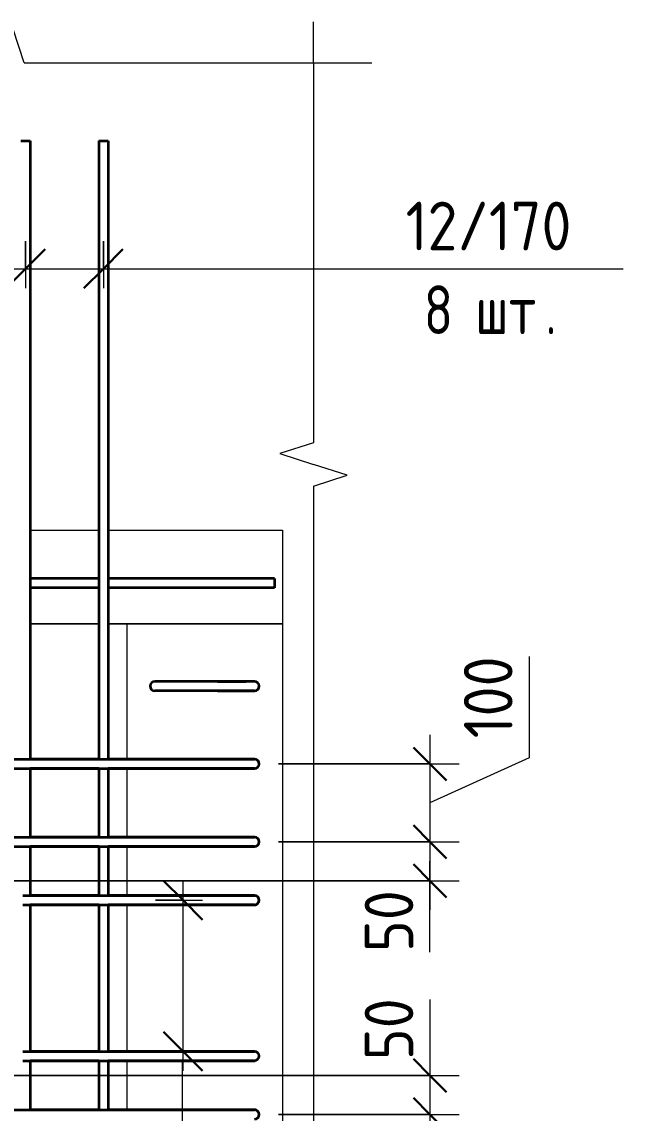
# Model space of a CAD drawing. Header units: millimetres. Extents: x 30199 to 68228, y -5153 to 33546.
# Drawn here: x 67455 to 68228, y 702 to 2103 of the extents above; entities that cross this region are included whole.
import ezdxf

# ---------------------------------------------------------------- set-up
doc = ezdxf.new("R2010")
doc.units = ezdxf.units.MM
for name, color, linetype, lineweight in [('AA_Dim', 7, 'Continuous', 9), ('AA_Dim-25', 7, 'Continuous', 9), ('AA_Oformlenie', 7, 'Continuous', 9), ('AA_Vinoska', 7, 'Continuous', 9), ('AF_Perekritie_Опалубка', 253, 'Continuous', 20), ('AF_Stena_Опалубка', 253, 'Continuous', 20), ('KR_Armatura_Tonkie', 7, 'Continuous', 20)]:
    doc.layers.add(name, color=color, linetype=linetype, lineweight=lineweight)
doc.styles.add('ISOCPEUR_1', font='isocpeur.TTF', dxfattribs={"width": 0.9, "height": 62.5})
doc.styles.add('ISOCPEUR_8', font='isocpeur.TTF', dxfattribs={"width": 0.8, "height": 62.5})
doc.dimstyles.new('00_Точн_3_знака__прозр__1', dxfattribs={"dimscale": 304.8, "dimtxt": 62.672186, "dimasz": 0.139436, "dimexe": 0.123031, "dimexo": 0.082021, "dimgap": 0.008202, "dimtad": 1, "dimdec": 3, "dimrnd": 0.001, "dimdsep": 46, "dimtxsty": 'ISOCPEUR_1', "dimblk1": 'OBLIQUE', "dimblk2": 'OBLIQUE', "dimsah": 1, "dimcen": 0.09, "dimdle": 0.123031, "dimazin": 0, "dimtfac": 1, "dimtdec": 4, "dimtix": 1, "dimtmove": 1, "dimatfit": 3, "dimfxl": 1, "dimtvp": 1, "dimtolj": 1, "dimtzin": 0, "dimlwd": 18, "dimlwe": 18, "dimarcsym": 2})
doc.dimstyles.new('10_Раскладка_арматуры_с_засечками_1', dxfattribs={"dimscale": 304.8, "dimtxt": 0.18, "dimasz": 0.164042, "dimexe": 0.082021, "dimexo": 0, "dimgap": 0, "dimtad": 1, "dimdec": 3, "dimrnd": 0.001, "dimdsep": 46, "dimtxsty": 'ISOCPEUR_8', "dimblk1": 'OBLIQUE', "dimblk2": 'OBLIQUE', "dimsah": 1, "dimcen": 0.09, "dimdle": 0.082021, "dimazin": 0, "dimtfac": 1, "dimtdec": 4, "dimtix": 1, "dimtmove": 0, "dimatfit": 3, "dimfxl": 1, "dimtvp": 1, "dimtolj": 1, "dimtzin": 0, "dimlwd": 18, "dimlwe": 18, "dimarcsym": 2})

# ---------------------------------------------------------------- blocks, each defined once
blk = doc.blocks.new('011_Прямоугольник обрыва _ЭлУзла_ - 011_Прямоугольник обрыва _ЭлУзла_-4149811-Схема обрамления отверстия в стене')
at = {"layer": 'AA_Oformlenie'}
for p, q in [((-31556.9, 2050.2), (-31185.1, 2050.2)), ((-31185.1, 2050.2), (-31185.1, 1562.7)), ((-31185.1, 1506.9), (-31185.1, 530.9))]:
    blk.add_line(p, q, dxfattribs=at)
blk = doc.blocks.new('DIMBLOCK99-Схема обрамления отверстия в стене')
at = {"layer": 'AA_Dim-25', "lineweight": 18}
for p, q in [((67979.3, 847.6), (67979.3, 744.6)), ((67979.3, 787.5), (67979.3, 700)), ((67434.7, 750), (68016.8, 750)), ((67979.3, 750), (67434.7, 750)), ((67979.3, 744.6), (67979.3, 725)), ((67784.7, 700), (68016.8, 700)), ((67979.3, 700), (67784.7, 700))]:
    blk.add_line(p, q, dxfattribs=at)
at = {"layer": 'AA_Dim-25', "lineweight": 30}
for p, q in [((67979.3, 750), (67958.1, 771.2)), ((67979.3, 750), (68000.6, 728.7)), ((67979.3, 700), (67958.1, 721.2)), ((67979.3, 700), (68000.6, 678.7))]:
    blk.add_line(p, q, dxfattribs=at)
at = {"layer": 'AA_Dim-25', "color": 0, "lineweight": 18, "insert": (67895.4, 769.6), "char_height": 62.5, "width": 93.654, "attachment_point": 1, "rotation": 90, "line_spacing_factor": 1.135194, "style": 'ISOCPEUR_1'}
blk.add_mtext('50', dxfattribs=at)
blk = doc.blocks.new('_Oblique')
at = {"color": 0, "linetype": 'ByBlock', "lineweight": -2}
blk.add_line((-0.5, -0.5), (0.5, 0.5), dxfattribs=at)
blk = doc.blocks.new('DIMBLOCK100-Схема обрамления отверстия в стене')
at = {"layer": 'AA_Dim-25', "lineweight": 30}
for p, q in [((67979.3, 700), (67958.1, 721.2)), ((67979.3, 700), (68000.6, 678.7)), ((67979.3, 600), (67958.1, 621.2)), ((67979.3, 600), (68000.6, 578.7))]:
    blk.add_line(p, q, dxfattribs=at)
at = {"layer": 'AA_Dim-25', "lineweight": 18}
for p, q in [((67784.7, 700), (68016.8, 700)), ((67979.3, 700), (67784.7, 700)), ((67979.3, 700), (67979.3, 562.5)), ((68106.8, 592.1), (67979.3, 650)), ((67784.7, 600), (68016.8, 600)), ((67979.3, 600), (67784.7, 600)), ((68106.8, 461.9), (68106.8, 592.1))]:
    blk.add_line(p, q, dxfattribs=at)
at = {"layer": 'AA_Dim-25', "color": 0, "lineweight": 18, "insert": (68022.9, 461.9), "char_height": 62.5, "width": 126.29, "attachment_point": 1, "rotation": 90, "line_spacing_factor": 1.135194, "style": 'ISOCPEUR_1'}
blk.add_mtext('100', dxfattribs=at)
blk = doc.blocks.new('DIMBLOCK101-Схема обрамления отверстия в стене')
at = {"layer": 'AA_Dim-25', "lineweight": 18}
for p, q in [((68106.8, 1288.1), (68106.8, 1157.9)), ((67979.3, 1187.5), (67979.3, 1050)), ((67784.7, 1150), (68016.8, 1150)), ((67979.3, 1150), (67784.7, 1150)), ((68106.8, 1157.9), (67979.3, 1100)), ((67784.7, 1050), (68016.8, 1050)), ((67979.3, 1050), (67784.7, 1050))]:
    blk.add_line(p, q, dxfattribs=at)
at = {"layer": 'AA_Dim-25', "lineweight": 30}
for p, q in [((67979.3, 1150), (67958.1, 1171.2)), ((67979.3, 1150), (68000.6, 1128.7)), ((67979.3, 1050), (67958.1, 1071.2)), ((67979.3, 1050), (68000.6, 1028.7))]:
    blk.add_line(p, q, dxfattribs=at)
at = {"layer": 'AA_Dim-25', "color": 0, "lineweight": 18, "insert": (68022.9, 1182.9), "char_height": 62.5, "width": 126.29, "attachment_point": 1, "rotation": 90, "line_spacing_factor": 1.135194, "style": 'ISOCPEUR_1'}
blk.add_mtext('100', dxfattribs=at)
blk = doc.blocks.new('DIMBLOCK102-Схема обрамления отверстия в стене')
at = {"layer": 'AA_Dim-25', "lineweight": 30}
for p, q in [((67979.3, 1050), (67958.1, 1071.2)), ((67979.3, 1050), (68000.6, 1028.7)), ((67979.3, 1000), (67958.1, 1021.2)), ((67979.3, 1000), (68000.6, 978.7))]:
    blk.add_line(p, q, dxfattribs=at)
at = {"layer": 'AA_Dim-25', "lineweight": 18}
for p, q in [((67784.7, 1050), (68016.8, 1050)), ((67979.3, 1050), (67784.7, 1050)), ((67979.3, 1050), (67979.3, 962.5)), ((67979.3, 1011.4), (67979.3, 1025)), ((67979.3, 908.4), (67979.3, 1011.4)), ((67434.7, 1000), (68016.8, 1000)), ((67979.3, 1000), (67434.7, 1000))]:
    blk.add_line(p, q, dxfattribs=at)
at = {"layer": 'AA_Dim-25', "color": 0, "lineweight": 18, "insert": (67895.4, 908.4), "char_height": 62.5, "width": 93.654, "attachment_point": 1, "rotation": 90, "line_spacing_factor": 1.135194, "style": 'ISOCPEUR_1'}
blk.add_mtext('50', dxfattribs=at)
blk = doc.blocks.new('DIMBLOCK107-Схема обрамления отверстия в стене')
at = {"layer": 'AA_Dim-25', "lineweight": 18}
for p, q in [((66559.7, 1821.1), (66559.7, 1760.8)), ((66559.7, 1785.8), (66559.7, 1821.1)), ((67459.7, 1821.1), (67459.7, 1760.8)), ((67459.7, 1785.8), (67459.7, 1821.1)), ((66559.7, 1785.8), (67459.7, 1785.8))]:
    blk.add_line(p, q, dxfattribs=at)
at = {"layer": 'AA_Dim-25', "lineweight": 30}
for p, q in [((66559.7, 1785.8), (66584.7, 1810.8)), ((67459.7, 1785.8), (67484.7, 1810.8)), ((66559.7, 1785.8), (66534.7, 1760.8)), ((67459.7, 1785.8), (67434.7, 1760.8))]:
    blk.add_line(p, q, dxfattribs=at)
blk = doc.blocks.new('DIMBLOCK108-Схема обрамления отверстия в стене')
at = {"layer": 'AA_Dim-25', "lineweight": 18}
for p, q in [((67459.7, 1821.1), (67459.7, 1760.8)), ((67459.7, 1785.8), (67459.7, 1821.1)), ((67559.7, 1821.1), (67559.7, 1760.8)), ((67559.7, 1785.8), (67559.7, 1821.1)), ((67459.7, 1785.8), (67584.7, 1785.8))]:
    blk.add_line(p, q, dxfattribs=at)
at = {"layer": 'AA_Dim-25', "lineweight": 30}
for p, q in [((67459.7, 1785.8), (67484.7, 1810.8)), ((67559.7, 1785.8), (67584.7, 1810.8)), ((67459.7, 1785.8), (67434.7, 1760.8)), ((67559.7, 1785.8), (67534.7, 1760.8))]:
    blk.add_line(p, q, dxfattribs=at)
blk = doc.blocks.new('042_М_Арматуры - Диам длина поз _ Комментарий-3662934-Схема обрамления отверстия в стене')
at = {"layer": 'AA_Vinoska'}
blk.add_line((-33274, 199.5), (-32924, 199.5), dxfattribs=at)
blk = doc.blocks.new('DIMBLOCK113-Схема обрамления отверстия в стене')
at = {"layer": 'AA_Dim-25', "lineweight": 30}
for p, q in [((67662, 975), (67637, 1000)), ((67662, 975), (67687, 950)), ((67662, 781), (67637, 806)), ((67662, 781), (67687, 756))]:
    blk.add_line(p, q, dxfattribs=at)
at = {"layer": 'AA_Dim-25', "lineweight": 18}
for p, q in [((67662, 756), (67662, 1000)), ((67626.7, 975), (67687, 975)), ((67662, 975), (67626.7, 975)), ((67626.7, 781), (67687, 781)), ((67662, 781), (67626.7, 781))]:
    blk.add_line(p, q, dxfattribs=at)

msp = doc.modelspace()

# ---------------------------------------------------------------- linework, layer by layer
at = {"layer": 'AA_Vinoska'}
for p, q in [((67829.7076, 2050.1675), (67829.7076, 2102.9072)), ((67457.862, 2050.1675), (67443.7848, 2093.4926)), ((67829.7076, 2050.1675), (67904.7076, 2050.1675)), ((67554.57, 1785.723), (67877.5505, 1785.723)), ((67829.7076, 1562.5127), (67786.3826, 1548.4355)), ((67786.3826, 1548.4355), (67829.7076, 1534.3583)), ((67873.0089, 1520.6083), (67829.7076, 1534.3583)), ((67829.7076, 1506.8583), (67873.0089, 1520.6083)), ((67660.9559, 767.3795), (67660.9559, 290.9848))]:
    msp.add_line(p, q, dxfattribs=at)
at = {"layer": 'AF_Perekritie_Опалубка'}
for p, q in [((67465.7076, 1450), (67553.7076, 1450)), ((67565.7076, 1450), (67789.7076, 1450)), ((67789.7076, 1450), (67789.7076, 1330)), ((67553.7076, 1330), (67465.7076, 1330)), ((67789.7076, 1330), (67565.7076, 1330))]:
    msp.add_line(p, q, dxfattribs=at)
at = {"layer": 'AF_Stena_Опалубка'}
for p, q in [((67553.7076, 1330), (67465.7076, 1330)), ((67465.7076, 1330), (67553.7076, 1330)), ((67589.7076, 1330), (67565.7076, 1330)), ((67565.7076, 1330), (67589.7076, 1330)), ((67589.7076, 1330), (67789.7076, 1330)), ((67589.7076, 1330), (67589.7076, 1155.9996)), ((67789.7076, 1330), (67789.7076, 517.8975)), ((67589.7076, 1143.9996), (67589.7076, 1055.9996)), ((67589.7076, 1043.9996), (67589.7076, 980.9996)), ((67589.7076, 968.9996), (67589.7076, 780.9996)), ((67589.7076, 768.9996), (67589.7076, 706))]:
    msp.add_line(p, q, dxfattribs=at)
at = {"layer": 'KR_Armatura_Tonkie', "lineweight": 35}
for p, q in [((67453.7076, 1950), (67465.7076, 1950)), ((67453.7076, 1950), (67465.7076, 1950)), ((67465.7076, 1950), (67465.7076, 1155.9996)), ((67465.7076, 1950), (67465.7076, 1388)), ((67553.7076, 1950), (67553.7076, 1155.9996)), ((67553.7076, 1950), (67565.7076, 1950)), ((67553.7076, 1950), (67553.7076, 1388)), ((67553.7076, 1950), (67565.7076, 1950)), ((67565.7076, 1950), (67565.7076, 1155.9996)), ((67565.7076, 1950), (67565.7076, 1388)), ((67553.7076, 1388), (67465.7076, 1388)), ((67779.7076, 1388), (67565.7076, 1388)), ((67779.7076, 1388), (67779.7076, 1376)), ((67465.7076, 1376), (67465.7076, 1155.9996)), ((67553.7076, 1376), (67465.7076, 1376)), ((67553.7076, 1376), (67553.7076, 1155.9996)), ((67565.7076, 1376), (67565.7076, 1155.9996)), ((67779.7076, 1376), (67565.7076, 1376)), ((67661.7424, 1256.0002), (67625.7424, 1256.0002)), ((67692.4079, 1256.0002), (67655.2424, 1256.0002)), ((67717.8638, 1256.0002), (67661.7424, 1256.0002)), ((67753.8638, 1256.0002), (67692.4079, 1256.0002)), ((67706.1541, 1256.0002), (67743.3196, 1256.0002)), ((67743.3196, 1256.0002), (67717.8638, 1256.0002)), ((67743.3196, 1256.0002), (67743.3196, 1256.0002)), ((67661.7424, 1244.0002), (67625.7424, 1244.0002)), ((67692.4079, 1244.0002), (67655.2424, 1244.0002)), ((67717.8638, 1244.0002), (67661.7424, 1244.0002)), ((67753.8638, 1244.0002), (67692.4079, 1244.0002)), ((67706.1541, 1244.0002), (67743.3196, 1244.0002)), ((67753.8638, 1244.0002), (67717.8638, 1244.0002)), ((67743.3196, 1244.0002), (67753.8638, 1244.0002)), ((67115.7076, 1155.9996), (67717.7076, 1155.9996)), ((67553.7076, 1155.9996), (67465.7076, 1155.9996)), ((67717.7076, 1155.9996), (67565.7076, 1155.9996)), ((67655.0863, 1155.9996), (67692.2518, 1155.9996)), ((67692.2518, 1155.9996), (67753.7076, 1155.9996)), ((67743.1635, 1155.9996), (67705.998, 1155.9996)), ((67753.7076, 1155.9996), (67717.7076, 1155.9996)), ((67717.7076, 1155.9996), (67753.7076, 1155.9996)), ((67753.7076, 1155.9996), (67743.1635, 1155.9996)), ((67115.7076, 1143.9996), (67717.7076, 1143.9996)), ((67553.7076, 1143.9996), (67465.7076, 1143.9996)), ((67465.7076, 1143.9996), (67465.7076, 1055.9996)), ((67465.7076, 1143.9996), (67465.7076, 1055.9996)), ((67553.7076, 1143.9996), (67553.7076, 1055.9996)), ((67553.7076, 1143.9996), (67553.7076, 1055.9996)), ((67717.7076, 1143.9996), (67565.7076, 1143.9996)), ((67565.7076, 1143.9996), (67565.7076, 1055.9996)), ((67565.7076, 1143.9996), (67565.7076, 1055.9996)), ((67655.0863, 1143.9996), (67692.2518, 1143.9996)), ((67692.2518, 1143.9996), (67753.7076, 1143.9996)), ((67743.1635, 1143.9996), (67705.998, 1143.9996)), ((67753.7076, 1143.9996), (67717.7076, 1143.9996)), ((67717.7076, 1143.9996), (67743.1635, 1143.9996)), ((67743.1635, 1143.9996), (67743.1635, 1143.9996)), ((67115.7076, 1055.9996), (67717.7076, 1055.9996)), ((67115.7076, 1055.9996), (67717.7076, 1055.9996)), ((67553.7076, 1055.9996), (67465.7076, 1055.9996)), ((67553.7076, 1055.9996), (67465.7076, 1055.9996)), ((67717.7076, 1055.9996), (67565.7076, 1055.9996)), ((67717.7076, 1055.9996), (67565.7076, 1055.9996)), ((67655.0863, 1055.9996), (67692.2518, 1055.9996)), ((67655.0863, 1055.9996), (67692.2518, 1055.9996)), ((67692.2518, 1055.9996), (67753.7076, 1055.9996)), ((67692.2518, 1055.9996), (67753.7076, 1055.9996)), ((67743.1635, 1055.9996), (67705.998, 1055.9996)), ((67743.1635, 1055.9996), (67705.998, 1055.9996)), ((67753.7076, 1055.9996), (67717.7076, 1055.9996)), ((67717.7076, 1055.9996), (67753.7076, 1055.9996)), ((67753.7076, 1055.9996), (67717.7076, 1055.9996)), ((67717.7076, 1055.9996), (67753.7076, 1055.9996)), ((67753.7076, 1055.9996), (67743.1635, 1055.9996)), ((67753.7076, 1055.9996), (67743.1635, 1055.9996)), ((67115.7076, 1043.9996), (67717.7076, 1043.9996)), ((67115.7076, 1043.9996), (67717.7076, 1043.9996)), ((67553.7076, 1043.9996), (67465.7076, 1043.9996)), ((67553.7076, 1043.9996), (67465.7076, 1043.9996)), ((67465.7076, 1043.9996), (67465.7076, 980.9996)), ((67465.7076, 1043.9996), (67465.7076, 980.9996)), ((67553.7076, 1043.9996), (67553.7076, 980.9996)), ((67553.7076, 1043.9996), (67553.7076, 980.9996)), ((67717.7076, 1043.9996), (67565.7076, 1043.9996)), ((67717.7076, 1043.9996), (67565.7076, 1043.9996)), ((67565.7076, 1043.9996), (67565.7076, 980.9996)), ((67565.7076, 1043.9996), (67565.7076, 980.9996)), ((67655.0863, 1043.9996), (67692.2518, 1043.9996)), ((67655.0863, 1043.9996), (67692.2518, 1043.9996)), ((67692.2518, 1043.9996), (67753.7076, 1043.9996)), ((67692.2518, 1043.9996), (67753.7076, 1043.9996)), ((67743.1635, 1043.9996), (67705.998, 1043.9996)), ((67743.1635, 1043.9996), (67705.998, 1043.9996)), ((67753.7076, 1043.9996), (67717.7076, 1043.9996)), ((67717.7076, 1043.9996), (67743.1635, 1043.9996)), ((67753.7076, 1043.9996), (67717.7076, 1043.9996)), ((67717.7076, 1043.9996), (67743.1635, 1043.9996)), ((67743.1635, 1043.9996), (67743.1635, 1043.9996)), ((67743.1635, 1043.9996), (67743.1635, 1043.9996)), ((67456.0971, 980.9996), (67482.5272, 980.9996)), ((67482.5272, 980.9996), (67465.6481, 980.9996)), ((67553.7076, 980.9996), (67482.5272, 980.9996)), ((67482.5272, 980.9996), (67717.7076, 980.9996)), ((67717.7076, 980.9996), (67565.7076, 980.9996)), ((67655.0863, 980.9996), (67692.2518, 980.9996)), ((67692.2518, 980.9996), (67753.7076, 980.9996)), ((67743.1635, 980.9996), (67705.998, 980.9996)), ((67753.7076, 980.9996), (67717.7076, 980.9996)), ((67717.7076, 980.9996), (67753.7076, 980.9996)), ((67753.7076, 980.9996), (67743.1635, 980.9996)), ((67456.0971, 968.9996), (67482.5272, 968.9996)), ((67482.5272, 968.9996), (67465.6481, 968.9996)), ((67465.7076, 968.9996), (67465.7076, 780.9996)), ((67465.7076, 968.9996), (67465.7076, 780.9996)), ((67553.7076, 968.9996), (67482.5272, 968.9996)), ((67482.5272, 968.9996), (67717.7076, 968.9996)), ((67553.7076, 968.9996), (67553.7076, 780.9996)), ((67553.7076, 968.9996), (67553.7076, 780.9996)), ((67717.7076, 968.9996), (67565.7076, 968.9996)), ((67565.7076, 968.9996), (67565.7076, 780.9996)), ((67565.7076, 968.9996), (67565.7076, 780.9996)), ((67655.0863, 968.9996), (67692.2518, 968.9996)), ((67692.2518, 968.9996), (67753.7076, 968.9996)), ((67743.1635, 968.9996), (67705.998, 968.9996)), ((67753.7076, 968.9996), (67717.7076, 968.9996)), ((67717.7076, 968.9996), (67743.1635, 968.9996)), ((67743.1635, 968.9996), (67743.1635, 968.9996)), ((67456.0971, 780.9996), (67482.5272, 780.9996)), ((67482.5272, 780.9996), (67465.6481, 780.9996)), ((67553.7076, 780.9996), (67482.5272, 780.9996)), ((67482.5272, 780.9996), (67717.7076, 780.9996)), ((67717.7076, 780.9996), (67565.7076, 780.9996)), ((67655.0863, 780.9996), (67692.2518, 780.9996)), ((67692.2518, 780.9996), (67753.7076, 780.9996)), ((67743.1635, 780.9996), (67705.998, 780.9996)), ((67753.7076, 780.9996), (67717.7076, 780.9996)), ((67717.7076, 780.9996), (67753.7076, 780.9996)), ((67753.7076, 780.9996), (67743.1635, 780.9996)), ((67456.0971, 768.9996), (67482.5272, 768.9996)), ((67482.5272, 768.9996), (67465.6481, 768.9996)), ((67465.7076, 768.9996), (67465.7076, 706)), ((67465.7076, 768.9996), (67465.7076, 706)), ((67553.7076, 768.9996), (67482.5272, 768.9996)), ((67482.5272, 768.9996), (67717.7076, 768.9996)), ((67553.7076, 768.9996), (67553.7076, 706)), ((67553.7076, 768.9996), (67553.7076, 706)), ((67717.7076, 768.9996), (67565.7076, 768.9996)), ((67565.7076, 768.9996), (67565.7076, 706)), ((67565.7076, 768.9996), (67565.7076, 706)), ((67655.0863, 768.9996), (67692.2518, 768.9996)), ((67692.2518, 768.9996), (67753.7076, 768.9996)), ((67743.1635, 768.9996), (67705.998, 768.9996)), ((67753.7076, 768.9996), (67717.7076, 768.9996)), ((67717.7076, 768.9996), (67743.1635, 768.9996)), ((67743.1635, 768.9996), (67743.1635, 768.9996)), ((66301.7076, 706), (67717.7076, 706)), ((67553.7076, 706), (67465.7076, 706)), ((67717.7076, 706), (67565.7076, 706)), ((67655.0863, 706), (67692.2518, 706)), ((67692.2518, 706), (67753.7076, 706)), ((67743.1635, 706), (67705.998, 706)), ((67753.7076, 706), (67717.7076, 706)), ((67717.7076, 706), (67753.7076, 706)), ((67753.7076, 706), (67743.1635, 706))]:
    msp.add_line(p, q, dxfattribs=at)
for centre, start, end in [((67625.7424, 1250.0002), 90, 270), ((67753.8638, 1250.0002), 270, 90), ((67753.8638, 1250.0002), 270, 90), ((67753.7076, 1149.9996), 270, 90), ((67753.7076, 1149.9996), 270, 90), ((67753.7076, 1149.9996), 270, 90), ((67753.7076, 1049.9996), 270, 90), ((67753.7076, 1049.9996), 270, 90), ((67753.7076, 1049.9996), 270, 90), ((67753.7076, 1049.9996), 270, 90), ((67753.7076, 1049.9996), 270, 90), ((67753.7076, 1049.9996), 270, 90), ((67753.7076, 974.9996), 270, 90), ((67753.7076, 974.9996), 330, 90), ((67753.7076, 974.9996), 270, 90), ((67753.7076, 974.9996), 270, 327.214474), ((67753.7076, 774.9996), 270, 90), ((67753.7076, 774.9996), 270, 90), ((67753.7076, 774.9996), 270, 90), ((67753.7076, 700), 270, 90), ((67753.7076, 700), 15.9676221, 90), ((67753.7076, 700), 270, 90)]:
    msp.add_arc(centre, 6, start, end, dxfattribs=at)

# ---------------------------------------------------------------- block references
at = {"layer": 'AA_Oformlenie'}
msp.add_blockref('011_Прямоугольник обрыва _ЭлУзла_ - 011_Прямоугольник обрыва _ЭлУзла_-4149811-Схема обрамления отверстия в стене', (99014.7693, 0), dxfattribs=at)
at = {"layer": 'AA_Vinoska'}
msp.add_blockref('042_М_Арматуры - Диам длина поз _ Комментарий-3662934-Схема обрамления отверстия в стене', (101151.5821, 1586.2424), dxfattribs=at)

# ---------------------------------------------------------------- texts
at = {"layer": 'AA_Vinoska', "char_height": 62.5, "attachment_point": 1}
for s, insert, width, style in [('12/170', (67947.9415, 1871.9792), 263.354344, 'ISOCPEUR_1'), ('8 ', (67971.2915, 1764.5029), 80.16875, 'ISOCPEUR_8'), ('шт', (68037.4373, 1764.5029), 109.0295, 'ISOCPEUR_8'), ('\\fISOCPEUR|b0|i0|c204|p34|;\\W.8;.', (68127.3956, 1764.5029), 17.637125, 'ISOCPEUR_8')]:
    msp.add_mtext(s, dxfattribs=dict(at, insert=insert, width=width, style=style))

# ---------------------------------------------------------------- dimensions: what is measured, and where the dimension line sits
at = {"layer": 'AA_Dim', "lineweight": 18}
for base, p1, p2, override, picture, middle in [((67459.7076, 1785.7746), (66559.7076, 1821.13), (67459.7076, 1821.13), {"dimpost": '<>', "dimfxl": 900}, 'DIMBLOCK107-Схема обрамления отверстия в стене', (67009.7076, 1817.0246)), ((67559.7076, 1785.7746), (67459.7076, 1821.13), (67559.7076, 1821.13), {"dimpost": '<>', "dimfxl": 100}, 'DIMBLOCK108-Схема обрамления отверстия в стене', (67509.7076, 1817.0246))]:
    dim = msp.add_linear_dim(base=base, p1=p1, p2=p2, dimstyle='10_Раскладка_арматуры_с_засечками_1', override=override, dxfattribs=at)
    dim.commit()
    dim.dimension.update_dxf_attribs({"geometry": picture, "text_midpoint": middle})
for base, p1, p2, override, picture, middle in [((67979.3258, 1049.9996), (67759.7076, 1149.9996), (67759.7076, 1049.9996), {"dimpost": '<>', "dimfxl": 100}, 'DIMBLOCK101-Схема обрамления отверстия в стене', (68064.5725, 1246.0056)), ((67979.3258, 999.9996), (67759.7076, 1049.9996), (67409.7076, 999.9996), {"dimpost": '<>', "dimfxl": 353.553391}, 'DIMBLOCK102-Схема обрамления отверстия в стене', (67937.0725, 955.2103)), ((67979.3258, 700), (67409.7076, 749.9996), (67759.7076, 700), {"dimpost": '<>', "dimfxl": 353.553335}, 'DIMBLOCK99-Схема обрамления отверстия в стене', (67937.0725, 816.3978)), ((67979.3258, 600), (67759.7076, 700), (67759.7076, 600), {"dimpost": '<>', "dimfxl": 100}, 'DIMBLOCK100-Схема обрамления отверстия в стене', (68064.5725, 525.0424))]:
    dim = msp.add_linear_dim(base=base, p1=p1, p2=p2, angle=90, dimstyle='00_Точн_3_знака__прозр__1', override=override, dxfattribs=at)
    dim.commit()
    dim.dimension.update_dxf_attribs({"geometry": picture, "text_midpoint": middle, "dimtype": 160, "text_rotation": 90})
dim = msp.add_linear_dim(base=(67662.043, 974.9996), p1=(67626.6876, 780.9996), p2=(67626.6876, 974.9996), angle=90, dimstyle='10_Раскладка_арматуры_с_засечками_1', override={"dimpost": '<>', "dimfxl": 194}, dxfattribs=at)
dim.commit()
dim.dimension.update_dxf_attribs({"geometry": 'DIMBLOCK113-Схема обрамления отверстия в стене', "text_midpoint": (67630.793, 877.9996)})

doc.saveas('drawing.dxf')
